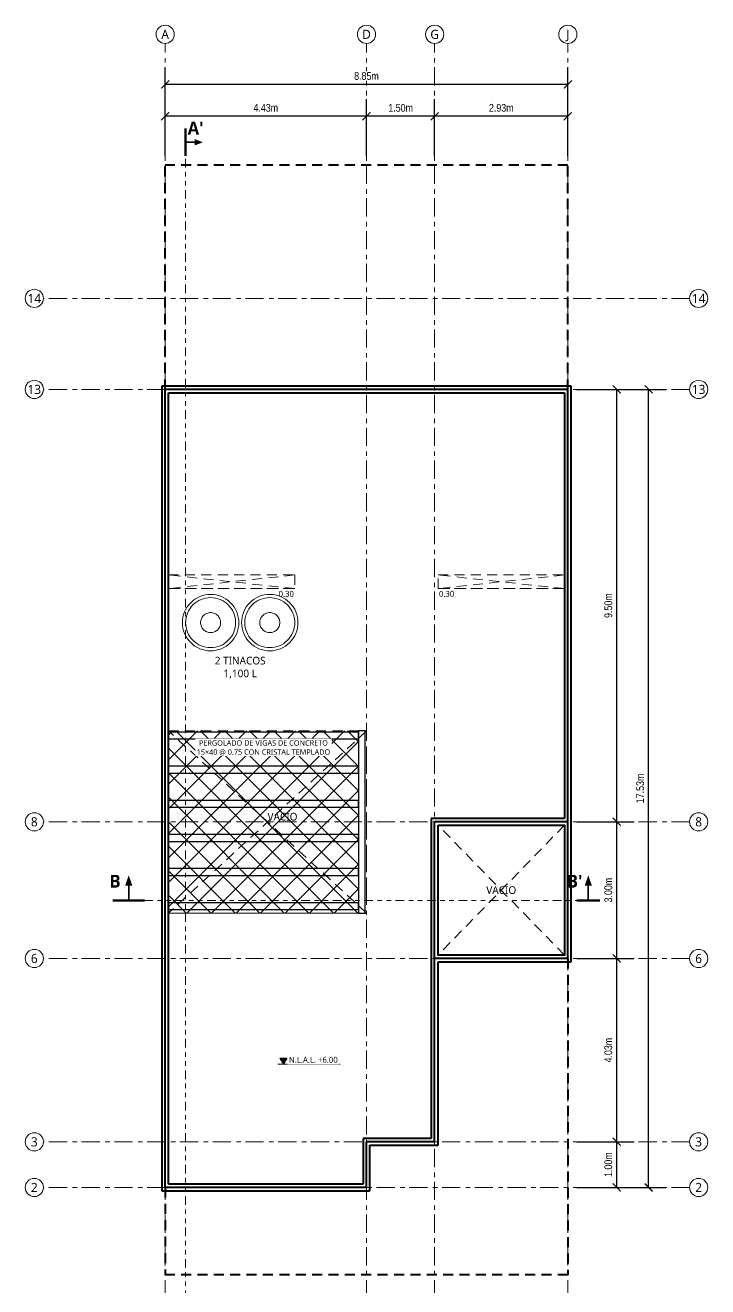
# Model space of a CAD drawing. Header units: metres. Extents: x 28.9 to 123.7, y -14.9 to 30.2.
# Drawn here: x 88.86 to 103.86, y -0.39 to 27.32 of the extents above; entities that cross this region are included whole.
import ezdxf
from ezdxf.enums import TextEntityAlignment as Align

# ---------------------------------------------------------------- set-up
doc = ezdxf.new("R2010")
doc.units = ezdxf.units.M
for name, pattern in [('EJE', [0.6, 0.4, -0.08, 0, -0.12]), ('PHANTOM', [6.35, 3.175, -0.635, 0.635, -0.635, 0.635, -0.635]), ('VACIO', [0.36, 0.22, -0.14])]:
    doc.linetypes.add(name, pattern=pattern)
for name, color, linetype, lineweight in [('001_Muros', 7, 'Continuous', 40), ('002_EjesVerticales', 8, 'EJE', 9), ('004_Vacios', 7, 'VACIO', 18), ('006_Mobiliario', 6, 'Continuous', 18), ('007_Textos', 7, 'Continuous', 18), ('008_Cotas', 8, 'Continuous', 13), ('014_Achurados', 8, 'Continuous', 5), ('016_Niveles', 7, 'Continuous', 18), ('017_LineaDeCorte', 1, 'Continuous', 30), ('022_Pergola', 7, 'Continuous', 25)]:
    doc.layers.add(name, color=color, linetype=linetype, lineweight=lineweight)
doc.styles.add('OpenSans', font='OpenSans-Regular.ttf')
doc.styles.add('OpenSans-SemiBold', font='OpenSans-SemiBold.ttf')
doc.styles.add('OpenSansCondensed-Light', font='OpenSansCondensed-Light.ttf')
doc.dimstyles.new('EZDXF', dxfattribs={"dimtxt": 0.25, "dimasz": 0.175, "dimexe": 0.375, "dimexo": 0.125, "dimgap": 0.1, "dimtad": 1, "dimzin": 4, "dimtxsty": 'OpenSansCondensed-Light', "dimblk": 'ARCHTICK', "dimcen": 2.5, "dimazin": 1, "dimtfac": 0.5, "dimtmove": 2, "dimatfit": 3})

# ---------------------------------------------------------------- blocks, each defined once
blk = doc.blocks.new('EJE')
at = {"color": 0, "linetype": 'Continuous'}
blk.add_circle((0, 0), 0.2, dxfattribs=at)
at = {"color": 0, "style": 'OpenSans'}
blk.add_attdef('EJE', text='', height=0.2, dxfattribs=at).set_placement((0, 0), align=Align.MIDDLE_CENTER)
blk = doc.blocks.new('_ARCHTICK')
at = {"color": 0, "linetype": 'ByBlock', "const_width": 0.15}
blk.add_lwpolyline([(-0.5, -0.5), (0.5, 0.5)], dxfattribs=at)
blk = doc.blocks.new('*D24')
at = {"layer": '008_Cotas', "color": 0, "lineweight": -2, "transparency": 16777216}
for p, q in [((97.858, 24.446), (97.858, 25.696)), ((100.785, 24.446), (100.785, 25.696)), ((100.785, 25.321), (97.858, 25.321))]:
    blk.add_line(p, q, dxfattribs=at)
at = {"layer": 'Defpoints', "color": 0, "transparency": 16777216}
for p in [(97.858, 25.321), (97.858, 24.321), (100.785, 24.321)]:
    blk.add_point(p, dxfattribs=at)
at = {"layer": '008_Cotas', "color": 0, "lineweight": -2, "transparency": 16777216, "xscale": 0.175, "yscale": 0.175, "zscale": 0.175, "rotation": 180}
blk.add_blockref('_ARCHTICK', (97.858, 25.321), dxfattribs=at)
at = {"layer": '008_Cotas', "color": 0, "lineweight": -2, "transparency": 16777216, "xscale": 0.175, "yscale": 0.175, "zscale": 0.175}
blk.add_blockref('_ARCHTICK', (100.785, 25.321), dxfattribs=at)
at = {"layer": '008_Cotas', "color": 0, "transparency": 16777216, "insert": (99.322, 25.506), "char_height": 0.17, "attachment_point": 5, "style": 'OpenSansCondensed-Light', "bg_fill": 3, "box_fill_scale": 1.1, "bg_fill_color": 9, "bg_fill_true_color": 13158600, "bg_fill_transparency": 0}
blk.add_mtext('2.93m', dxfattribs=at)
blk = doc.blocks.new('*D25')
at = {"layer": '008_Cotas', "color": 0, "lineweight": -2, "transparency": 16777216}
for p, q in [((96.361, 24.446), (96.361, 25.696)), ((97.858, 24.446), (97.858, 25.696)), ((97.858, 25.321), (96.361, 25.321))]:
    blk.add_line(p, q, dxfattribs=at)
at = {"layer": 'Defpoints', "color": 0, "transparency": 16777216}
for p in [(96.361, 25.321), (96.361, 24.321), (97.858, 24.321)]:
    blk.add_point(p, dxfattribs=at)
at = {"layer": '008_Cotas', "color": 0, "lineweight": -2, "transparency": 16777216, "xscale": 0.175, "yscale": 0.175, "zscale": 0.175, "rotation": 180}
blk.add_blockref('_ARCHTICK', (96.361, 25.321), dxfattribs=at)
at = {"layer": '008_Cotas', "color": 0, "lineweight": -2, "transparency": 16777216, "xscale": 0.175, "yscale": 0.175, "zscale": 0.175}
blk.add_blockref('_ARCHTICK', (97.858, 25.321), dxfattribs=at)
at = {"layer": '008_Cotas', "color": 0, "transparency": 16777216, "insert": (97.11, 25.506), "char_height": 0.17, "attachment_point": 5, "style": 'OpenSansCondensed-Light', "bg_fill": 3, "box_fill_scale": 1.1, "bg_fill_color": 9, "bg_fill_true_color": 13158600, "bg_fill_transparency": 0}
blk.add_mtext('1.50m', dxfattribs=at)
blk = doc.blocks.new('*D26')
at = {"layer": '008_Cotas', "color": 0, "lineweight": -2, "transparency": 16777216}
for p, q in [((91.935, 24.446), (91.935, 25.696)), ((96.361, 24.446), (96.361, 25.696)), ((96.361, 25.321), (91.935, 25.321))]:
    blk.add_line(p, q, dxfattribs=at)
at = {"layer": 'Defpoints', "color": 0, "transparency": 16777216}
for p in [(91.935, 25.321), (91.935, 24.321), (96.361, 24.321)]:
    blk.add_point(p, dxfattribs=at)
at = {"layer": '008_Cotas', "color": 0, "lineweight": -2, "transparency": 16777216, "xscale": 0.175, "yscale": 0.175, "zscale": 0.175, "rotation": 180}
blk.add_blockref('_ARCHTICK', (91.935, 25.321), dxfattribs=at)
at = {"layer": '008_Cotas', "color": 0, "lineweight": -2, "transparency": 16777216, "xscale": 0.175, "yscale": 0.175, "zscale": 0.175}
blk.add_blockref('_ARCHTICK', (96.361, 25.321), dxfattribs=at)
at = {"layer": '008_Cotas', "color": 0, "transparency": 16777216, "insert": (94.148, 25.506), "char_height": 0.17, "attachment_point": 5, "style": 'OpenSansCondensed-Light', "bg_fill": 3, "box_fill_scale": 1.1, "bg_fill_color": 9, "bg_fill_true_color": 13158600, "bg_fill_transparency": 0}
blk.add_mtext('4.43m', dxfattribs=at)
blk = doc.blocks.new('*D27')
at = {"layer": '008_Cotas', "color": 0, "lineweight": -2, "transparency": 16777216}
for p, q in [((91.935, 24.446), (91.935, 26.396)), ((100.785, 24.446), (100.785, 26.396)), ((100.785, 26.021), (91.935, 26.021))]:
    blk.add_line(p, q, dxfattribs=at)
at = {"layer": 'Defpoints', "color": 0, "transparency": 16777216}
for p in [(91.935, 26.021), (91.935, 24.321), (100.785, 24.321)]:
    blk.add_point(p, dxfattribs=at)
at = {"layer": '008_Cotas', "color": 0, "lineweight": -2, "transparency": 16777216, "xscale": 0.175, "yscale": 0.175, "zscale": 0.175, "rotation": 180}
blk.add_blockref('_ARCHTICK', (91.935, 26.021), dxfattribs=at)
at = {"layer": '008_Cotas', "color": 0, "lineweight": -2, "transparency": 16777216, "xscale": 0.175, "yscale": 0.175, "zscale": 0.175}
blk.add_blockref('_ARCHTICK', (100.785, 26.021), dxfattribs=at)
at = {"layer": '008_Cotas', "color": 0, "transparency": 16777216, "insert": (96.36, 26.206), "char_height": 0.17, "attachment_point": 5, "style": 'OpenSansCondensed-Light', "bg_fill": 3, "box_fill_scale": 1.1, "bg_fill_color": 9, "bg_fill_true_color": 13158600, "bg_fill_transparency": 0}
blk.add_mtext('8.85m', dxfattribs=at)
blk = doc.blocks.new('*D32')
at = {"color": 0, "transparency": 16777216}
for p, q in [((100.985, 2.796), (102.235, 2.796)), ((101.86, 1.794), (101.86, 2.796)), ((100.985, 1.794), (102.235, 1.794))]:
    blk.add_line(p, q, dxfattribs=at)
at = {"layer": 'Defpoints', "transparency": 16777216}
for p in [(100.86, 2.796), (100.86, 1.794), (101.86, 1.794)]:
    blk.add_point(p, dxfattribs=at)
at = {"layer": '008_Cotas', "color": 0, "transparency": 16777216, "xscale": 0.175, "yscale": 0.175}
for p, rotation in [((101.86, 2.796), 90), ((101.86, 1.794), 270)]:
    blk.add_blockref('_ARCHTICK', p, dxfattribs=dict(at, rotation=rotation))
at = {"layer": '008_Cotas', "color": 0, "transparency": 16777216, "insert": (101.675, 2.295), "char_height": 0.17, "attachment_point": 5, "rotation": 90, "style": 'OpenSansCondensed-Light', "bg_fill": 3, "box_fill_scale": 1.1, "bg_fill_color": 0, "bg_fill_transparency": 0}
blk.add_mtext('1.00m', dxfattribs=at)
blk = doc.blocks.new('*D33')
at = {"color": 0, "transparency": 16777216}
for p, q in [((100.985, 6.823), (102.235, 6.823)), ((101.86, 2.796), (101.86, 6.823)), ((100.985, 2.796), (102.235, 2.796))]:
    blk.add_line(p, q, dxfattribs=at)
at = {"layer": 'Defpoints', "transparency": 16777216}
for p in [(100.86, 6.823), (100.86, 2.796), (101.86, 2.796)]:
    blk.add_point(p, dxfattribs=at)
at = {"layer": '008_Cotas', "color": 0, "transparency": 16777216, "xscale": 0.175, "yscale": 0.175}
for p, rotation in [((101.86, 6.823), 90), ((101.86, 2.796), 270)]:
    blk.add_blockref('_ARCHTICK', p, dxfattribs=dict(at, rotation=rotation))
at = {"layer": '008_Cotas', "color": 0, "transparency": 16777216, "insert": (101.675, 4.809), "char_height": 0.17, "attachment_point": 5, "rotation": 90, "style": 'OpenSansCondensed-Light', "bg_fill": 3, "box_fill_scale": 1.1, "bg_fill_color": 0, "bg_fill_transparency": 0}
blk.add_mtext('4.03m', dxfattribs=at)
blk = doc.blocks.new('*D28')
at = {"layer": '008_Cotas', "color": 0, "lineweight": -2, "transparency": 16777216}
for p, q in [((100.985, 9.825), (102.235, 9.825)), ((101.86, 6.823), (101.86, 9.825)), ((100.985, 6.823), (102.235, 6.823))]:
    blk.add_line(p, q, dxfattribs=at)
at = {"layer": 'Defpoints', "color": 0, "transparency": 16777216}
for p in [(100.86, 9.825), (101.86, 9.825), (100.86, 6.823)]:
    blk.add_point(p, dxfattribs=at)
at = {"layer": '008_Cotas', "color": 0, "lineweight": -2, "transparency": 16777216, "xscale": 0.175, "yscale": 0.175, "zscale": 0.175}
for p, rotation in [((101.86, 9.825), 90), ((101.86, 6.823), 270)]:
    blk.add_blockref('_ARCHTICK', p, dxfattribs=dict(at, rotation=rotation))
at = {"layer": '008_Cotas', "color": 0, "transparency": 16777216, "insert": (101.675, 8.324), "char_height": 0.17, "attachment_point": 5, "rotation": 90, "style": 'OpenSansCondensed-Light', "bg_fill": 3, "box_fill_scale": 1.1, "bg_fill_color": 9, "bg_fill_true_color": 13158600, "bg_fill_transparency": 0}
blk.add_mtext('3.00m', dxfattribs=at)
blk = doc.blocks.new('*D137')
at = {"color": 0, "transparency": 16777216}
for p, q in [((100.985, 19.322), (102.235, 19.322)), ((101.86, 9.825), (101.86, 19.322)), ((100.985, 9.825), (102.235, 9.825))]:
    blk.add_line(p, q, dxfattribs=at)
at = {"layer": 'Defpoints', "transparency": 16777216}
for p in [(100.86, 19.322), (100.86, 9.825), (101.86, 9.825)]:
    blk.add_point(p, dxfattribs=at)
at = {"layer": '008_Cotas', "color": 0, "transparency": 16777216, "xscale": 0.175, "yscale": 0.175}
for p, rotation in [((101.86, 19.322), 90), ((101.86, 9.825), 270)]:
    blk.add_blockref('_ARCHTICK', p, dxfattribs=dict(at, rotation=rotation))
at = {"layer": '008_Cotas', "color": 0, "transparency": 16777216, "insert": (101.675, 14.573), "char_height": 0.17, "attachment_point": 5, "rotation": 90, "style": 'OpenSansCondensed-Light', "bg_fill": 3, "box_fill_scale": 1.1, "bg_fill_color": 0, "bg_fill_transparency": 0}
blk.add_mtext('9.50m', dxfattribs=at)
blk = doc.blocks.new('*D123')
at = {"color": 0, "transparency": 16777216}
for p, q in [((100.985, 19.322), (102.935, 19.322)), ((102.56, 1.794), (102.56, 19.322)), ((100.985, 1.794), (102.935, 1.794))]:
    blk.add_line(p, q, dxfattribs=at)
at = {"layer": 'Defpoints', "transparency": 16777216}
for p in [(100.86, 19.322), (100.86, 1.794), (102.56, 1.794)]:
    blk.add_point(p, dxfattribs=at)
at = {"layer": '008_Cotas', "color": 0, "transparency": 16777216, "xscale": 0.175, "yscale": 0.175}
for p, rotation in [((102.56, 19.322), 90), ((102.56, 1.794), 270)]:
    blk.add_blockref('_ARCHTICK', p, dxfattribs=dict(at, rotation=rotation))
at = {"layer": '008_Cotas', "color": 0, "transparency": 16777216, "insert": (102.375, 10.558), "char_height": 0.17, "attachment_point": 5, "rotation": 90, "style": 'OpenSansCondensed-Light', "bg_fill": 3, "box_fill_scale": 1.1, "bg_fill_color": 0, "bg_fill_transparency": 0}
blk.add_mtext('17.53m', dxfattribs=at)
blk = doc.blocks.new('MOB_TINACO_110x110')
at = {"color": 0, "lineweight": -2}
for points in [[(0.62, 0), (0.617, -0.061), (0.608, -0.121), (0.593, -0.18), (0.573, -0.237), (0.547, -0.292), (0.516, -0.344), (0.479, -0.393), (0.438, -0.438), (0.393, -0.479), (0.344, -0.516), (0.292, -0.547), (0.237, -0.573), (0.18, -0.593), (0.121, -0.608), (0.061, -0.617), (0, -0.62), (-0.061, -0.617), (-0.121, -0.608), (-0.18, -0.593), (-0.237, -0.573), (-0.292, -0.547), (-0.344, -0.516), (-0.393, -0.479), (-0.438, -0.438), (-0.479, -0.393), (-0.516, -0.344), (-0.547, -0.292), (-0.573, -0.237), (-0.593, -0.18), (-0.608, -0.121), (-0.617, -0.061), (-0.62, 0), (-0.617, 0.061), (-0.608, 0.121), (-0.593, 0.18), (-0.573, 0.237), (-0.547, 0.292), (-0.516, 0.344), (-0.479, 0.393), (-0.438, 0.438), (-0.393, 0.479), (-0.344, 0.516), (-0.292, 0.547), (-0.237, 0.573), (-0.18, 0.593), (-0.121, 0.608), (-0.061, 0.617), (0, 0.62), (0.061, 0.617), (0.121, 0.608), (0.18, 0.593), (0.237, 0.573), (0.292, 0.547), (0.344, 0.516), (0.393, 0.479), (0.438, 0.438), (0.479, 0.393), (0.516, 0.344), (0.547, 0.292), (0.573, 0.237), (0.593, 0.18), (0.608, 0.121), (0.617, 0.061)], [(0.55, 0), (0.547, -0.054), (0.539, -0.107), (0.526, -0.16), (0.508, -0.21), (0.485, -0.259), (0.457, -0.306), (0.425, -0.349), (0.389, -0.389), (0.349, -0.425), (0.306, -0.457), (0.259, -0.485), (0.21, -0.508), (0.16, -0.526), (0.107, -0.539), (0.054, -0.547), (0, -0.55), (-0.054, -0.547), (-0.107, -0.539), (-0.16, -0.526), (-0.21, -0.508), (-0.259, -0.485), (-0.306, -0.457), (-0.349, -0.425), (-0.389, -0.389), (-0.425, -0.349), (-0.457, -0.306), (-0.485, -0.259), (-0.508, -0.21), (-0.526, -0.16), (-0.539, -0.107), (-0.547, -0.054), (-0.55, 0), (-0.547, 0.054), (-0.539, 0.107), (-0.526, 0.16), (-0.508, 0.21), (-0.485, 0.259), (-0.457, 0.306), (-0.425, 0.349), (-0.389, 0.389), (-0.349, 0.425), (-0.306, 0.457), (-0.259, 0.485), (-0.21, 0.508), (-0.16, 0.526), (-0.107, 0.539), (-0.054, 0.547), (0, 0.55), (0.054, 0.547), (0.107, 0.539), (0.16, 0.526), (0.21, 0.508), (0.259, 0.485), (0.306, 0.457), (0.349, 0.425), (0.389, 0.389), (0.425, 0.349), (0.457, 0.306), (0.485, 0.259), (0.508, 0.21), (0.526, 0.16), (0.539, 0.107), (0.547, 0.054)], [(0.22, 0), (0.219, -0.022), (0.216, -0.043), (0.211, -0.064), (0.203, -0.084), (0.194, -0.104), (0.183, -0.122), (0.17, -0.14), (0.156, -0.156), (0.14, -0.17), (0.122, -0.183), (0.104, -0.194), (0.084, -0.203), (0.064, -0.211), (0.043, -0.216), (0.022, -0.219), (0, -0.22), (-0.022, -0.219), (-0.043, -0.216), (-0.064, -0.211), (-0.084, -0.203), (-0.104, -0.194), (-0.122, -0.183), (-0.14, -0.17), (-0.156, -0.156), (-0.17, -0.14), (-0.183, -0.122), (-0.194, -0.104), (-0.203, -0.084), (-0.211, -0.064), (-0.216, -0.043), (-0.219, -0.022), (-0.22, 0), (-0.219, 0.022), (-0.216, 0.043), (-0.211, 0.064), (-0.203, 0.084), (-0.194, 0.104), (-0.183, 0.122), (-0.17, 0.14), (-0.156, 0.156), (-0.14, 0.17), (-0.122, 0.183), (-0.104, 0.194), (-0.084, 0.203), (-0.064, 0.211), (-0.043, 0.216), (-0.022, 0.219), (0, 0.22), (0.022, 0.219), (0.043, 0.216), (0.064, 0.211), (0.084, 0.203), (0.104, 0.194), (0.122, 0.183), (0.14, 0.17), (0.156, 0.156), (0.17, 0.14), (0.183, 0.122), (0.194, 0.104), (0.203, 0.084), (0.211, 0.064), (0.216, 0.043), (0.219, 0.022)]]:
    blk.add_lwpolyline(points, close=True, dxfattribs=at)

msp = doc.modelspace()

# ---------------------------------------------------------------- hatches: boundary and pattern name
at = {"layer": '014_Achurados'}
h = msp.add_hatch(dxfattribs=at)
h.set_pattern_fill('ANSI37', scale=0.12)
h.paths.add_polyline_path([(92.01, 7.821), (96.182, 7.821), (96.182, 11.821), (92.01, 11.821)])
at = {"layer": '016_Niveles'}
msp.add_hatch(color=256, dxfattribs=at).paths.add_polyline_path([(94.535, 4.5), (94.455, 4.63), (94.615, 4.63)])
at = {"layer": '017_LineaDeCorte'}
msp.add_hatch(color=256, dxfattribs=at).paths.add_polyline_path([(91.135, 8.65), (91.215, 8.42), (91.055, 8.42)])

# ---------------------------------------------------------------- linework, layer by layer
at = {"layer": '001_Muros'}
for p, q in [((91.935, 19.397), (91.86, 19.397)), ((91.86, 19.397), (91.86, 19.247)), ((91.86, 19.397), (91.86, 1.869)), ((92.01, 19.397), (91.935, 19.397)), ((100.71, 19.397), (92.01, 19.397)), ((100.857, 19.397), (100.707, 19.397)), ((100.86, 9.9), (100.86, 19.397)), ((100.785, 19.322), (91.935, 19.322)), ((91.935, 1.794), (91.935, 19.322)), ((92.01, 1.869), (92.01, 19.247)), ((92.01, 19.247), (100.71, 19.247)), ((100.71, 19.247), (100.71, 9.9)), ((100.785, 6.823), (100.785, 19.322)), ((97.858, 9.9), (97.783, 9.9)), ((97.783, 9.9), (97.783, 9.75)), ((97.783, 9.75), (97.783, 6.898)), ((97.933, 9.9), (97.858, 9.9)), ((97.858, 2.796), (97.858, 9.825)), ((100.785, 9.825), (97.858, 9.825)), ((100.71, 9.9), (97.933, 9.9)), ((100.86, 9.75), (100.86, 9.9)), ((100.86, 6.898), (100.86, 9.75)), ((97.783, 6.898), (97.783, 6.748)), ((97.783, 6.748), (97.783, 2.871)), ((100.785, 6.823), (97.858, 6.823)), ((97.933, 2.871), (97.933, 6.748)), ((97.933, 6.748), (100.71, 6.748)), ((100.71, 6.748), (100.785, 6.748)), ((100.785, 6.748), (100.86, 6.748)), ((100.86, 6.748), (100.86, 6.898)), ((96.361, 2.871), (96.286, 2.871)), ((96.286, 2.871), (96.286, 2.721)), ((96.436, 2.871), (96.361, 2.871)), ((96.361, 1.794), (96.361, 2.796)), ((97.858, 2.796), (96.361, 2.796)), ((97.783, 2.871), (96.436, 2.871)), ((97.933, 2.721), (97.933, 2.871)), ((96.286, 2.721), (96.286, 1.869)), ((96.436, 1.869), (96.436, 2.721)), ((96.436, 2.721), (97.783, 2.721)), ((97.783, 2.721), (97.858, 2.721)), ((97.858, 2.721), (97.933, 2.721)), ((91.86, 1.869), (91.86, 1.794)), ((91.86, 1.794), (91.86, 1.719)), ((91.86, 1.719), (92.01, 1.719)), ((96.361, 1.794), (91.935, 1.794)), ((96.286, 1.869), (92.01, 1.869)), ((92.01, 1.719), (96.286, 1.719)), ((96.286, 1.719), (96.361, 1.719)), ((96.361, 1.719), (96.436, 1.719)), ((96.436, 1.719), (96.436, 1.869))]:
    msp.add_line(p, q, dxfattribs=at)
at = {"layer": '001_Muros', "linetype": 'VACIO'}
for points in [[(91.935, 19.322), (91.935, 24.246)], [(100.785, 24.246), (91.935, 24.246)], [(100.785, 19.322), (100.785, 24.246)], [(100.785, 6.825), (100.785, -0.125)], [(91.935, 1.794), (91.935, -0.125)], [(100.785, -0.125), (91.935, -0.125)]]:
    msp.add_lwpolyline(points, dxfattribs=at)
at = {"layer": '001_Muros'}
msp.add_lwpolyline([(97.933, 9.75), (100.71, 9.75), (100.71, 6.898), (97.933, 6.898)], close=True, dxfattribs=at)
at = {"layer": '002_EjesVerticales'}
for p, q in [((91.935, -2.8), (91.935, 26.921)), ((96.361, -2.8), (96.361, 26.921)), ((97.858, -2.8), (97.858, 26.921)), ((100.785, -2.8), (100.785, 26.921)), ((103.46, 21.321), (89.26, 21.321)), ((103.46, 6.823), (89.26, 6.823)), ((103.46, 2.796), (89.26, 2.796)), ((103.46, 1.794), (89.26, 1.794))]:
    msp.add_line(p, q, dxfattribs=at)
at = {"layer": '002_EjesVerticales', "true_color": 0x000000}
msp.add_line((103.46, 9.825), (89.26, 9.825), dxfattribs=at)
at = {"layer": '004_Vacios', "color": 252}
for points in [[(94.785, 15.247), (94.785, 14.947), (92.01, 14.947), (92.01, 15.247), (94.785, 15.247), (92.01, 14.947), (94.785, 14.947), (92.01, 15.247)], [(100.71, 15.247), (100.71, 14.947), (97.933, 14.947), (97.933, 15.247), (100.71, 15.247), (97.933, 14.947), (100.71, 14.947), (97.933, 15.247)], [(100.71, 9.75), (100.71, 6.898), (97.933, 6.898), (97.933, 9.75), (100.71, 9.75), (97.933, 6.898), (100.71, 6.898), (97.933, 9.75)]]:
    msp.add_lwpolyline(points, dxfattribs=at)
at = {"layer": '004_Vacios', "color": 252, "true_color": 0x939598}
msp.add_lwpolyline([(96.362, 11.821), (96.362, 7.821), (92.01, 7.821), (92.01, 11.821), (96.362, 11.821), (92.01, 7.821), (96.362, 7.821), (92.01, 11.821)], dxfattribs=at)
at = {"layer": '016_Niveles'}
msp.add_line((94.415, 4.5), (95.785, 4.5), dxfattribs=at)
msp.add_lwpolyline([(94.535, 4.5), (94.455, 4.63), (94.615, 4.63)], close=True, dxfattribs=at)
at = {"layer": '017_LineaDeCorte', "lineweight": 35}
msp.add_line((91.135, 8.1), (91.135, 8.42), dxfattribs=at)
at = {"layer": '017_LineaDeCorte', "lineweight": 50}
msp.add_line((90.785, 8.1), (91.485, 8.1), dxfattribs=at)
at = {"layer": '022_Pergola'}
for points in [[(92.01, 11.646), (96.182, 11.646), (96.182, 11.796), (92.01, 11.796)], [(96.182, 7.821), (96.332, 7.821), (96.332, 11.821), (96.182, 11.821)], [(92.01, 10.896), (96.182, 10.896), (96.182, 11.046), (92.01, 11.046)], [(92.01, 10.146), (96.182, 10.146), (96.182, 10.296), (92.01, 10.296)], [(92.01, 9.396), (96.182, 9.396), (96.182, 9.546), (92.01, 9.546)], [(92.01, 8.646), (96.182, 8.646), (96.182, 8.796), (92.01, 8.796)], [(92.01, 7.896), (96.182, 7.896), (96.182, 8.046), (92.01, 8.046)]]:
    msp.add_lwpolyline(points, close=True, dxfattribs=at)

# ---------------------------------------------------------------- block references
at = {"layer": '002_EjesVerticales'}
for p, values in [((91.935, 27.121), {'EJE': 'A'}), ((96.361, 27.121), {'EJE': 'D'}), ((97.858, 27.121), {'EJE': 'G'}), ((100.785, 27.121), {'EJE': 'J'}), ((89.06, 21.321), {'EJE': '14'}), ((103.66, 21.321), {'EJE': '14'}), ((89.06, 19.322), {'EJE': '13'}), ((103.66, 19.322), {'EJE': '13'}), ((89.06, 6.823), {'EJE': '6'}), ((103.66, 6.823), {'EJE': '6'}), ((89.06, 2.796), {'EJE': '3'}), ((103.66, 2.796), {'EJE': '3'}), ((89.06, 1.794), {'EJE': '2'}), ((103.66, 1.794), {'EJE': '2'})]:
    msp.add_blockref('EJE', p, dxfattribs=at).add_auto_attribs(values)
at = {"layer": '002_EjesVerticales', "color": 18, "true_color": 0x000000}
for p in [(89.06, 9.825), (103.66, 9.825)]:
    msp.add_blockref('EJE', p, dxfattribs=at).add_auto_attribs({'EJE': '8'})
at = {"layer": '006_Mobiliario'}
for p in [(92.935, 14.2), (94.235, 14.2)]:
    msp.add_blockref('MOB_TINACO_110x110', p, dxfattribs=at)

# ---------------------------------------------------------------- texts
at = {"layer": '007_Textos'}
for s, insert, char_height, attachment_point, style in [('0.30', (94.765, 14.897), 0.13, 3, 'OpenSans'), ('0.30', (97.953, 14.897), 0.13, 1, 'OpenSans'), ('2 TINACOS\\P1,100 L', (93.585, 13.45), 0.1688, 2, 'OpenSans'), ('B', (90.835, 8.52), 0.28, 5, 'OpenSans-SemiBold'), ('VACÍO', (99.322, 8.324), 0.1688, 5, 'OpenSans')]:
    msp.add_mtext(s, dxfattribs=dict(at, insert=insert, char_height=char_height, attachment_point=attachment_point, style=style))
at = {"layer": '007_Textos', "insert": (94.186, 10.022), "char_height": 0.1688, "attachment_point": 1, "style": 'OpenSans'}
msp.add_mtext_dynamic_manual_height_columns('VACÍO', width=0.04964, gutter_width=0.844, heights=[0], dxfattribs=at)

# ---------------------------------------------------------------- next in the draw order: texts
at = {"layer": '007_Textos', "insert": (94.095, 11.45), "char_height": 0.12, "attachment_point": 5, "style": 'OpenSans', "bg_fill": 3, "box_fill_scale": 1.25, "bg_fill_color": 0, "bg_fill_transparency": 0}
msp.add_mtext('PERGOLADO DE VIGAS DE CONCRETO\\P15×40 @ 0.75 CON CRISTAL TEMPLADO', dxfattribs=at)
at = {"layer": '016_Niveles', "insert": (94.655, 4.53), "char_height": 0.13, "attachment_point": 7, "style": 'OpenSans', "bg_fill": 3, "box_fill_scale": 1.25, "bg_fill_color": 0, "bg_fill_transparency": 0}
msp.add_mtext('N.L.A.L. +6.00', dxfattribs=at)

# ---------------------------------------------------------------- next in the draw order: dimensions: what is measured, and where the dimension line sits
at = {"layer": '008_Cotas'}
for base, p1, p2, angle, override, picture, middle in [((97.858, 25.321), (100.785, 24.321), (97.858, 24.321), 180, {"dimtxt": 0.17, "dimzin": 0, "dimdsep": 46, "dimpost": '<>m', "dimtix": 1, "dimfxl": 1, "dimtfill": 1}, '*D24', (99.322, 25.506)), ((101.86, 1.794), (100.86, 1.794), (100.86, 2.796), 90, {"dimtxt": 0.17, "dimrnd": 0.001, "dimzin": 0, "dimdsep": 46, "dimpost": '<>m', "dimtix": 1, "dimfxl": 1, "dimtfill": 1}, '*D32', (101.675, 2.295))]:
    dim = msp.add_linear_dim(base=base, p1=p1, p2=p2, angle=angle, dimstyle='EZDXF', override=override, dxfattribs=at)
    dim.commit()
    dim.dimension.update_dxf_attribs({"geometry": picture, "text_midpoint": middle})

# ---------------------------------------------------------------- next in the draw order: dimensions: what is measured, and where the dimension line sits
for base, p1, p2, angle, override, picture, middle in [((96.361, 25.321), (97.858, 24.321), (96.361, 24.321), 180, {"dimtxt": 0.17, "dimzin": 0, "dimdsep": 46, "dimpost": '<>m', "dimtix": 1, "dimfxl": 1, "dimtfill": 1}, '*D25', (97.11, 25.506)), ((101.86, 2.796), (100.86, 2.796), (100.86, 6.823), 90, {"dimtxt": 0.17, "dimrnd": 0.001, "dimzin": 0, "dimdsep": 46, "dimpost": '<>m', "dimtix": 1, "dimfxl": 1, "dimtfill": 1}, '*D33', (101.675, 4.759))]:
    dim = msp.add_linear_dim(base=base, p1=p1, p2=p2, angle=angle, dimstyle='EZDXF', override=override, dxfattribs=at)
    dim.commit()
    dim.dimension.update_dxf_attribs({"geometry": picture, "text_midpoint": middle})

# ---------------------------------------------------------------- next in the draw order: dimensions: what is measured, and where the dimension line sits
for base, p1, p2, angle, picture, middle in [((91.935, 25.321), (96.361, 24.321), (91.935, 24.321), 180, '*D26', (94.148, 25.506)), ((101.86, 9.825), (100.86, 6.823), (100.86, 9.825), 90, '*D28', (101.675, 8.324))]:
    dim = msp.add_linear_dim(base=base, p1=p1, p2=p2, angle=angle, dimstyle='EZDXF', override={"dimtxt": 0.17, "dimzin": 0, "dimdsep": 46, "dimpost": '<>m', "dimtix": 1, "dimfxl": 1, "dimtfill": 1}, dxfattribs=at)
    dim.commit()
    dim.dimension.update_dxf_attribs({"geometry": picture, "text_midpoint": middle})

# ---------------------------------------------------------------- next in the draw order: dimensions: what is measured, and where the dimension line sits
for base, p1, p2, angle, override, picture, middle in [((91.935, 26.021), (100.785, 24.321), (91.935, 24.321), 180, {"dimtxt": 0.17, "dimzin": 0, "dimdsep": 46, "dimpost": '<>m', "dimtix": 1, "dimfxl": 1, "dimtfill": 1}, '*D27', (96.36, 26.206)), ((101.86, 9.825), (100.86, 9.825), (100.86, 19.322), 90, {"dimtxt": 0.17, "dimdec": 2, "dimrnd": 0.001, "dimzin": 0, "dimdsep": 46, "dimpost": '<>m', "dimtix": 1, "dimfxl": 1, "dimtfill": 1}, '*D137', (101.675, 14.573))]:
    dim = msp.add_linear_dim(base=base, p1=p1, p2=p2, angle=angle, dimstyle='EZDXF', override=override, dxfattribs=at)
    dim.commit()
    dim.dimension.update_dxf_attribs({"geometry": picture, "text_midpoint": middle})

# ---------------------------------------------------------------- next in the draw order: hatches: boundary and pattern name
at = {"layer": '017_LineaDeCorte'}
msp.add_hatch(color=256, dxfattribs=at).paths.add_polyline_path([(92.765, 24.75), (92.585, 24.82), (92.585, 24.68)])

# ---------------------------------------------------------------- next in the draw order: linework, layer by layer
at = {"layer": '017_LineaDeCorte', "linetype": 'PHANTOM', "lineweight": 18, "ltscale": 0.06}
msp.add_line((92.385, -1.35), (92.385, 25.05), dxfattribs=at)
at = {"layer": '017_LineaDeCorte', "lineweight": 50}
msp.add_line((92.385, 24.45), (92.385, 25.05), dxfattribs=at)
at = {"layer": '017_LineaDeCorte', "lineweight": 35}
msp.add_line((92.385, 24.75), (92.585, 24.75), dxfattribs=at)

# ---------------------------------------------------------------- next in the draw order: texts
at = {"layer": '007_Textos', "insert": (92.605, 25.061), "char_height": 0.28, "attachment_point": 5, "style": 'OpenSans-SemiBold'}
msp.add_mtext("A'", dxfattribs=at)

# ---------------------------------------------------------------- next in the draw order: dimensions: what is measured, and where the dimension line sits
at = {"layer": '008_Cotas'}
dim = msp.add_linear_dim(base=(102.56, 1.794), p1=(100.86, 1.794), p2=(100.86, 19.322), angle=90, dimstyle='EZDXF', override={"dimtxt": 0.17, "dimdec": 2, "dimrnd": 0.001, "dimzin": 0, "dimdsep": 46, "dimpost": '<>m', "dimtix": 1, "dimfxl": 1, "dimtfill": 1}, dxfattribs=at)
dim.commit()
dim.dimension.update_dxf_attribs({"geometry": '*D123', "text_midpoint": (102.375, 10.608)})

# ---------------------------------------------------------------- next in the draw order: hatches: boundary and pattern name
at = {"layer": '017_LineaDeCorte'}
msp.add_hatch(color=256, dxfattribs=at).paths.add_polyline_path([(101.235, 8.65), (101.315, 8.42), (101.155, 8.42)])

# ---------------------------------------------------------------- next in the draw order: linework, layer by layer
at = {"layer": '002_EjesVerticales'}
msp.add_line((103.46, 19.322), (89.26, 19.322), dxfattribs=at)
at = {"layer": '017_LineaDeCorte', "lineweight": 35}
msp.add_line((101.235, 8.1), (101.235, 8.42), dxfattribs=at)
at = {"layer": '017_LineaDeCorte', "linetype": 'PHANTOM', "lineweight": 18, "ltscale": 0.06}
msp.add_line((90.785, 8.1), (101.485, 8.1), dxfattribs=at)
at = {"layer": '017_LineaDeCorte', "lineweight": 50}
msp.add_line((100.985, 8.1), (101.485, 8.1), dxfattribs=at)

# ---------------------------------------------------------------- next in the draw order: texts
at = {"layer": '007_Textos', "insert": (100.935, 8.52), "char_height": 0.28, "attachment_point": 5, "style": 'OpenSans-SemiBold'}
msp.add_mtext("B'", dxfattribs=at)

doc.saveas('drawing.dxf')
